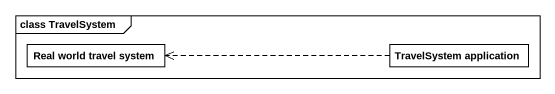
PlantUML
@startuml
mainframe class TravelSystem
hide circle
hide empty members
class "Real world travel system" as Real_world_travel_system
class "TravelSystem application" as TravelSystem_application
TravelSystem_application .left.> Real_world_travel_system
@enduml
